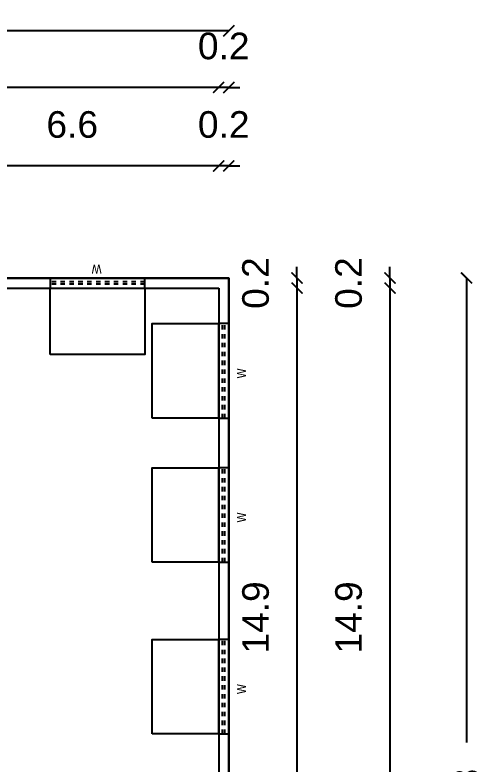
# Model space of a CAD drawing. Header units: metres. Extents: x 21716 to 43338, y -49512 to -25104.
# Drawn here: x 21816.77 to 21827.34, y -25120.69 to -25103.8 of the extents above; entities that cross this region are included whole.
import ezdxf

# ---------------------------------------------------------------- set-up
doc = ezdxf.new("R2010")
doc.units = ezdxf.units.M
doc.linetypes.add('HIDDENX2', pattern=[0.375, 0.25, -0.125])
for name, color, linetype in [('5', 5, 'Continuous'), ('BLK_1_FLR_2_BLT_UP_AREA', 7, 'Continuous'), ('BLK_1_FLR_2_REGULAR_ROOM_1', 34, 'Continuous'), ('BLK_1_FLR_2_ROOF_AREA', 7, 'Continuous')]:
    doc.layers.add(name, color=color, linetype=linetype)
doc.styles.add('SEN', font='tahoma.ttf', dxfattribs={"height": 1})
doc.styles.get("Standard").update_dxf_attribs({"font": 'arial.ttf'})
doc.dimstyles.new('ISO-25', dxfattribs={"dimtxt": 1, "dimasz": 2.5, "dimexe": 1.25, "dimexo": 0.625, "dimtad": 1, "dimdec": 1, "dimzin": 1, "dimdsep": 46, "dimtxsty": 'Standard', "dimcen": 2.5, "dimse1": 1, "dimse2": 1, "dimsd1": 1, "dimsd2": 1, "dimadec": 1, "dimazin": 3, "dimtfac": 1, "dimtdec": 1, "dimtix": 1, "dimtmove": 2, "dimatfit": 3, "dimfxl": 0, "dimarcsym": 0})

# ---------------------------------------------------------------- blocks, each defined once
blk = doc.blocks.new('A$C674B7934')
at = {"layer": '5', "linetype": 'HIDDENX2'}
for p, q in [((3.5, 90), (3.5, 6)), ((5.5, 90), (5.5, 6))]:
    blk.add_line(p, q, dxfattribs=at)
at = {"layer": '5'}
blk.add_lwpolyline([(0, 6), (9, 6), (9, 90), (0, 90)], close=True, dxfattribs=at)
blk = doc.blocks.new('_ArchTick')
at = {"color": 0, "linetype": 'ByBlock', "const_width": 0.15}
blk.add_lwpolyline([(-0.5, -0.5), (0.5, 0.5)], dxfattribs=at)
blk = doc.blocks.new('*D69')
at = {"color": 0, "lineweight": -2}
for p, q in [((21821.356, -25107.202), (21821.106, -25107.202)), ((21821.584, -25107.202), (21821.356, -25107.202)), ((21821.584, -25107.202), (21821.834, -25107.202))]:
    blk.add_line(p, q, dxfattribs=at)
at = {"layer": 'Defpoints', "color": 0}
for p in [(21821.356, -25107.202), (21821.584, -25109.73), (21821.356, -25109.958)]:
    blk.add_point(p, dxfattribs=at)
at = {"color": 0, "lineweight": -2, "xscale": 0.25, "yscale": 0.25, "zscale": 0.25}
blk.add_blockref('_ArchTick', (21821.356, -25107.202), dxfattribs=at)
at = {"color": 0, "lineweight": -2, "xscale": 0.25, "yscale": 0.25, "zscale": 0.25, "rotation": 180}
blk.add_blockref('_ArchTick', (21821.584, -25107.202), dxfattribs=at)
at = {"color": 0, "insert": (21821.47, -25106.27), "char_height": 0.6, "attachment_point": 5}
blk.add_mtext('0.2', dxfattribs=at)
blk = doc.blocks.new('*D70')
at = {"color": 0, "lineweight": -2}
blk.add_line((21821.356, -25107.202), (21814.757, -25107.202), dxfattribs=at)
at = {"layer": 'Defpoints', "color": 0}
for p in [(21814.757, -25107.202), (21814.757, -25109.958), (21821.356, -25109.958)]:
    blk.add_point(p, dxfattribs=at)
at = {"color": 0, "lineweight": -2, "xscale": 0.25, "yscale": 0.25, "zscale": 0.25, "rotation": 180}
blk.add_blockref('_ArchTick', (21814.757, -25107.202), dxfattribs=at)
at = {"color": 0, "lineweight": -2, "xscale": 0.25, "yscale": 0.25, "zscale": 0.25}
blk.add_blockref('_ArchTick', (21821.356, -25107.202), dxfattribs=at)
at = {"color": 0, "insert": (21818.056, -25106.27), "char_height": 0.6, "attachment_point": 5}
blk.add_mtext('6.6', dxfattribs=at)
blk = doc.blocks.new('*D54')
at = {"color": 0, "lineweight": -2}
for p, q in [((21821.356, -25105.431), (21821.106, -25105.431)), ((21821.584, -25105.431), (21821.356, -25105.431)), ((21821.584, -25105.431), (21821.834, -25105.431))]:
    blk.add_line(p, q, dxfattribs=at)
at = {"layer": 'Defpoints', "color": 0}
for p in [(21821.356, -25105.431), (21821.584, -25109.73), (21821.356, -25109.958)]:
    blk.add_point(p, dxfattribs=at)
at = {"color": 0, "lineweight": -2, "xscale": 0.25, "yscale": 0.25, "zscale": 0.25}
blk.add_blockref('_ArchTick', (21821.356, -25105.431), dxfattribs=at)
at = {"color": 0, "lineweight": -2, "xscale": 0.25, "yscale": 0.25, "zscale": 0.25, "rotation": 180}
blk.add_blockref('_ArchTick', (21821.584, -25105.431), dxfattribs=at)
at = {"color": 0, "insert": (21821.47, -25104.499), "char_height": 0.6, "attachment_point": 5}
blk.add_mtext('0.2', dxfattribs=at)
blk = doc.blocks.new('*D55')
at = {"color": 0, "lineweight": -2}
for p, q in [((21804.743, -25105.431), (21811.673, -25105.431)), ((21821.356, -25105.431), (21814.425, -25105.431))]:
    blk.add_line(p, q, dxfattribs=at)
at = {"layer": 'Defpoints', "color": 0}
for p in [(21804.743, -25105.431), (21804.743, -25109.958), (21821.356, -25109.958)]:
    blk.add_point(p, dxfattribs=at)
at = {"color": 0, "lineweight": -2, "xscale": 0.25, "yscale": 0.25, "zscale": 0.25, "rotation": 180}
blk.add_blockref('_ArchTick', (21804.743, -25105.431), dxfattribs=at)
at = {"color": 0, "lineweight": -2, "xscale": 0.25, "yscale": 0.25, "zscale": 0.25}
blk.add_blockref('_ArchTick', (21821.356, -25105.431), dxfattribs=at)
at = {"color": 0, "insert": (21813.049, -25105.431), "char_height": 0.6, "attachment_point": 5}
blk.add_mtext('16.6', dxfattribs=at)
blk = doc.blocks.new('*D81')
at = {"color": 0, "lineweight": -2}
for p, q in [((21804.514, -25104.151), (21811.745, -25104.151)), ((21821.584, -25104.151), (21814.381, -25104.151))]:
    blk.add_line(p, q, dxfattribs=at)
at = {"layer": 'Defpoints', "color": 0}
for p in [(21804.514, -25104.151), (21804.514, -25109.73), (21821.584, -25109.73)]:
    blk.add_point(p, dxfattribs=at)
at = {"color": 0, "lineweight": -2, "xscale": 0.25, "yscale": 0.25, "zscale": 0.25, "rotation": 180}
blk.add_blockref('_ArchTick', (21804.514, -25104.151), dxfattribs=at)
at = {"color": 0, "lineweight": -2, "xscale": 0.25, "yscale": 0.25, "zscale": 0.25}
blk.add_blockref('_ArchTick', (21821.584, -25104.151), dxfattribs=at)
at = {"color": 0, "insert": (21813.063, -25104.189), "char_height": 0.6, "attachment_point": 5}
blk.add_mtext('17.1', dxfattribs=at)
blk = doc.blocks.new('*D62')
at = {"color": 0, "lineweight": -2}
for p, q in [((21823.121, -25109.73), (21823.121, -25109.48)), ((21823.121, -25109.73), (21823.121, -25109.958)), ((21823.121, -25109.958), (21823.121, -25110.208))]:
    blk.add_line(p, q, dxfattribs=at)
at = {"layer": 'Defpoints', "color": 0}
for p in [(21821.584, -25109.73), (21821.356, -25109.958), (21823.121, -25109.958)]:
    blk.add_point(p, dxfattribs=at)
at = {"color": 0, "lineweight": -2, "xscale": 0.25, "yscale": 0.25, "zscale": 0.25}
for p, rotation in [((21823.121, -25109.73), 270), ((21823.121, -25109.958), 90)]:
    blk.add_blockref('_ArchTick', p, dxfattribs=dict(at, rotation=rotation))
at = {"color": 0, "insert": (21822.19, -25109.844), "char_height": 0.6, "attachment_point": 5, "rotation": 90}
blk.add_mtext('0.2', dxfattribs=at)
blk = doc.blocks.new('*D86')
at = {"color": 0, "lineweight": -2}
blk.add_line((21823.121, -25109.958), (21823.121, -25124.818), dxfattribs=at)
at = {"layer": 'Defpoints', "color": 0}
for p in [(21821.356, -25109.958), (21821.356, -25124.818), (21823.121, -25124.818)]:
    blk.add_point(p, dxfattribs=at)
at = {"color": 0, "lineweight": -2, "xscale": 0.25, "yscale": 0.25, "zscale": 0.25}
for p, rotation in [((21823.121, -25109.958), 90), ((21823.121, -25124.818), 270)]:
    blk.add_blockref('_ArchTick', p, dxfattribs=dict(at, rotation=rotation))
at = {"color": 0, "insert": (21822.19, -25117.388), "char_height": 0.6, "attachment_point": 5, "rotation": 90}
blk.add_mtext('14.9', dxfattribs=at)
blk = doc.blocks.new('*D63')
at = {"color": 0, "lineweight": -2}
for p, q in [((21825.217, -25109.73), (21825.217, -25109.48)), ((21825.217, -25109.73), (21825.217, -25109.958)), ((21825.217, -25109.958), (21825.217, -25110.208))]:
    blk.add_line(p, q, dxfattribs=at)
at = {"layer": 'Defpoints', "color": 0}
for p in [(21821.584, -25109.73), (21821.356, -25109.958), (21825.217, -25109.958)]:
    blk.add_point(p, dxfattribs=at)
at = {"color": 0, "lineweight": -2, "xscale": 0.25, "yscale": 0.25, "zscale": 0.25}
for p, rotation in [((21825.217, -25109.73), 270), ((21825.217, -25109.958), 90)]:
    blk.add_blockref('_ArchTick', p, dxfattribs=dict(at, rotation=rotation))
at = {"color": 0, "insert": (21824.286, -25109.844), "char_height": 0.6, "attachment_point": 5, "rotation": 90}
blk.add_mtext('0.2', dxfattribs=at)
blk = doc.blocks.new('*D64')
at = {"color": 0, "lineweight": -2}
blk.add_line((21825.217, -25109.958), (21825.217, -25124.818), dxfattribs=at)
at = {"layer": 'Defpoints', "color": 0}
for p in [(21821.356, -25109.958), (21821.356, -25124.818), (21825.217, -25124.818)]:
    blk.add_point(p, dxfattribs=at)
at = {"color": 0, "lineweight": -2, "xscale": 0.25, "yscale": 0.25, "zscale": 0.25}
for p, rotation in [((21825.217, -25109.958), 90), ((21825.217, -25124.818), 270)]:
    blk.add_blockref('_ArchTick', p, dxfattribs=dict(at, rotation=rotation))
at = {"color": 0, "insert": (21824.286, -25117.388), "char_height": 0.6, "attachment_point": 5, "rotation": 90}
blk.add_mtext('14.9', dxfattribs=at)
blk = doc.blocks.new('*D94')
at = {"color": 0, "lineweight": -2}
for p, q in [((21826.942, -25109.73), (21826.942, -25120.208)), ((21826.942, -25133.506), (21826.942, -25123.028))]:
    blk.add_line(p, q, dxfattribs=at)
at = {"layer": 'Defpoints', "color": 0}
for p in [(21821.584, -25109.73), (21821.584, -25133.506), (21826.942, -25133.506)]:
    blk.add_point(p, dxfattribs=at)
at = {"color": 0, "lineweight": -2, "xscale": 0.25, "yscale": 0.25, "zscale": 0.25}
for p, rotation in [((21826.942, -25109.73), 90), ((21826.942, -25133.506), 270)]:
    blk.add_blockref('_ArchTick', p, dxfattribs=dict(at, rotation=rotation))
at = {"color": 0, "insert": (21826.942, -25121.618), "char_height": 0.6, "attachment_point": 5, "rotation": 90}
blk.add_mtext('23.8', dxfattribs=at)

msp = doc.modelspace()

# ---------------------------------------------------------------- linework, layer by layer
at = {"color": 0}
for p, q in [((21814.757, -25109.958), (21821.356, -25109.958)), ((21821.356, -25109.958), (21821.356, -25124.818))]:
    msp.add_line(p, q, dxfattribs=at)
msp.add_lwpolyline([(21821.584, -25133.506), (21804.514, -25133.506), (21804.514, -25109.73), (21821.584, -25109.73)], close=True, dxfattribs=at)
at = {"color": 103}
for points in [[(21817.558, -25111.458), (21817.558, -25109.958), (21819.692, -25109.958), (21819.692, -25111.458), (21817.558, -25111.458)], [(21819.856, -25112.893), (21819.856, -25110.759), (21821.356, -25110.759), (21821.356, -25112.893), (21819.856, -25112.893)], [(21819.856, -25116.143), (21819.856, -25114.009), (21821.356, -25114.009), (21821.356, -25116.143), (21819.856, -25116.143)], [(21819.856, -25120.015), (21819.856, -25117.882), (21821.356, -25117.882), (21821.356, -25120.015), (21819.856, -25120.015)]]:
    msp.add_lwpolyline(points, dxfattribs=at)
at = {"layer": 'BLK_1_FLR_2_BLT_UP_AREA', "color": 13}
msp.add_lwpolyline([(21821.584, -25109.73), (21804.514, -25109.73), (21804.514, -25133.506), (21821.584, -25133.506)], close=True, dxfattribs=at)
at = {"layer": 'BLK_1_FLR_2_REGULAR_ROOM_1', "color": 2}
msp.add_lwpolyline([(21821.356, -25109.958), (21821.356, -25124.818), (21818.613, -25124.818), (21814.497, -25124.818), (21814.497, -25126.533), (21814.726, -25126.533), (21814.726, -25125.047), (21818.612, -25125.047), (21818.612, -25129.848), (21821.356, -25129.848), (21821.356, -25133.277), (21814.726, -25133.277), (21814.726, -25128.362), (21814.497, -25128.362), (21814.497, -25133.277), (21804.743, -25133.277), (21804.743, -25109.958), (21807.105, -25109.958), (21807.105, -25116.512), (21807.334, -25116.512), (21807.334, -25113.997), (21814.757, -25113.997), (21814.757, -25109.958)], close=True, dxfattribs=at)
at = {"layer": 'BLK_1_FLR_2_ROOF_AREA', "color": 54}
msp.add_lwpolyline([(21821.584, -25109.73), (21804.514, -25109.73), (21804.514, -25133.506), (21821.584, -25133.506)], close=True, dxfattribs=at)

# ---------------------------------------------------------------- block references
at = {"color": 0, "xscale": 0.0254017857142961, "yscale": 0.0254017857142961, "zscale": 0.0254017857142961}
for p, rotation in [((21817.406, -25109.73), 270), ((21821.584, -25110.607), 180), ((21821.584, -25113.857), 180), ((21821.584, -25117.729), 180)]:
    msp.add_blockref('A$C674B7934', p, dxfattribs=dict(at, rotation=rotation))

# ---------------------------------------------------------------- texts
at = {"color": 0, "char_height": 0.2, "width": 26.3481, "attachment_point": 5, "style": 'SEN'}
for insert, rotation in [((21818.605, -25109.53), 180.6255), ((21821.87, -25111.881), 90.6255), ((21821.87, -25115.131), 90.6255), ((21821.87, -25119.003), 90.6255)]:
    msp.add_mtext('W', dxfattribs=dict(at, insert=insert, rotation=rotation))

# ---------------------------------------------------------------- dimensions: what is measured, and where the dimension line sits
at = {"color": 0}
for base, p1, p2, angle, picture, middle in [((21804.514, -25104.151), (21821.584, -25109.73), (21804.514, -25109.73), 180, '*D81', (21813.063, -25104.189)), ((21804.743, -25105.431), (21821.356, -25109.958), (21804.743, -25109.958), 180, '*D55', (21813.049, -25105.431)), ((21826.942, -25133.506), (21821.584, -25109.73), (21821.584, -25133.506), 270, '*D94', (21826.942, -25121.618))]:
    dim = msp.add_linear_dim(base=base, p1=p1, p2=p2, angle=angle, dimstyle='ISO-25', override={"dimtxt": 0.6, "dimasz": 0.25, "dimblk1": 'ArchTick', "dimblk2": 'ArchTick', "dimsah": 1, "dimsd1": 0, "dimsd2": 0}, dxfattribs=at)
    dim.commit()
    dim.dimension.update_dxf_attribs({"geometry": picture, "text_midpoint": middle, "dimtype": 160})
for base, p1, p2, angle, picture, middle in [((21821.356, -25105.431), (21821.584, -25109.73), (21821.356, -25109.958), 180, '*D54', (21821.47, -25104.499)), ((21814.757, -25107.202), (21821.356, -25109.958), (21814.757, -25109.958), 180, '*D70', (21818.056, -25106.27)), ((21821.356, -25107.202), (21821.584, -25109.73), (21821.356, -25109.958), 180, '*D69', (21821.47, -25106.27)), ((21823.121, -25109.958), (21821.584, -25109.73), (21821.356, -25109.958), 270, '*D62', (21822.19, -25109.844)), ((21825.217, -25109.958), (21821.584, -25109.73), (21821.356, -25109.958), 270, '*D63', (21824.286, -25109.844)), ((21823.121, -25124.818), (21821.356, -25109.958), (21821.356, -25124.818), 270, '*D86', (21822.19, -25117.388)), ((21825.217, -25124.818), (21821.356, -25109.958), (21821.356, -25124.818), 270, '*D64', (21824.286, -25117.388))]:
    dim = msp.add_linear_dim(base=base, p1=p1, p2=p2, angle=angle, dimstyle='ISO-25', override={"dimtxt": 0.6, "dimasz": 0.25, "dimblk1": 'ArchTick', "dimblk2": 'ArchTick', "dimsah": 1, "dimsd1": 0, "dimsd2": 0}, dxfattribs=at)
    dim.commit()
    dim.dimension.update_dxf_attribs({"geometry": picture, "text_midpoint": middle})

doc.saveas('drawing.dxf')
